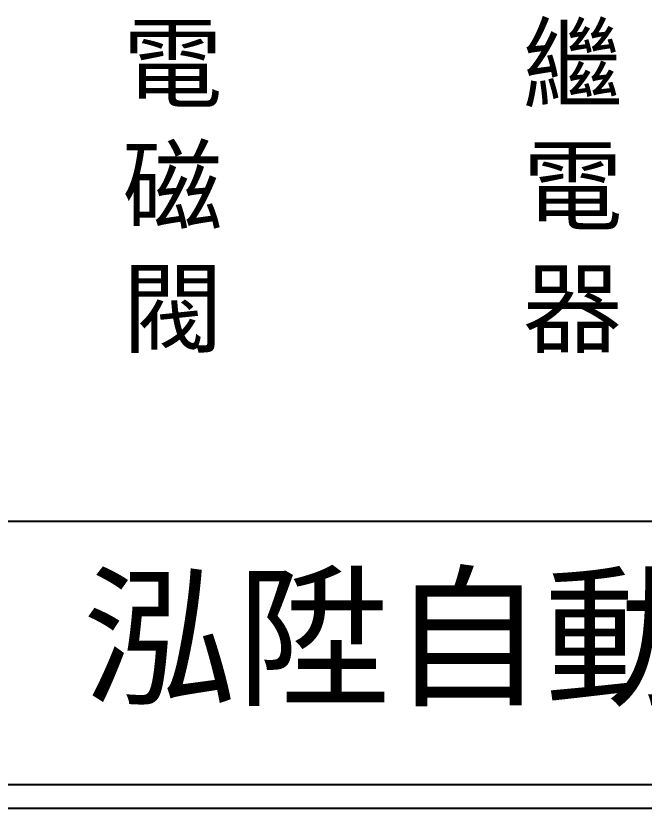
# Model space of a CAD drawing. Extents: x 926 to 1213, y 3 to 207.
# Drawn here: x 960.81 to 994.2, y 3 to 45.08 of the extents above; entities that cross this region are included whole.
import ezdxf

# ---------------------------------------------------------------- set-up
doc = ezdxf.new("R2010")
doc.units = 0
doc.layers.add('圖框層', color=7, linetype='CONTINUOUS')
doc.layers.add('標尺寸層', color=3, linetype='CONTINUOUS')
doc.styles.add('CNS', font='romanc.shx', dxfattribs={"bigfont": 'chineset.shx'})
doc.styles.add('STSL', font='KAIU.TTF')

msp = doc.modelspace()

# ---------------------------------------------------------------- linework, layer by layer
at = {"layer": '圖框層', "color": 7}
for p, q in [((926.992, 18.25), (1211.493, 18.25)), ((926.992, 4.25), (1211.493, 4.25)), ((925.742, 3), (1212.742, 3))]:
    msp.add_line(p, q, dxfattribs=at)

# ---------------------------------------------------------------- texts
at = {"layer": '圖框層', "color": 4, "style": 'STSL'}
msp.add_text('泓陞自動化科技有限公司', height=6, dxfattribs=at).set_placement((964.346, 9.076))
at = {"layer": '標尺寸層', "color": 7, "char_height": 3.9, "width": 8.6627, "attachment_point": 5, "style": 'CNS'}
for s, insert in [('{\\fDFKai-SB|b0|i0|c136|p65;繼電器}', (990.404, 35.841)), ('{\\fDFKai-SB|b0|i0|c136|p65;電磁閥}', (969.141, 35.841))]:
    msp.add_mtext(s, dxfattribs=dict(at, insert=insert))

doc.saveas('drawing.dxf')
